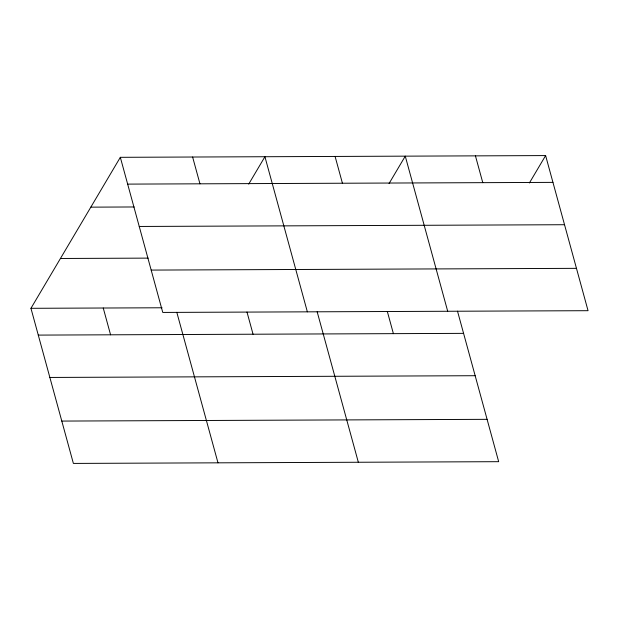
<?xml version="1.0" encoding="UTF-8"?>
<svg xmlns="http://www.w3.org/2000/svg" width="619" height="619" viewBox="0 0 619 619"><rect width="100%" height="100%" fill="white"/><g stroke="black" fill="none" stroke-linecap="round" stroke-linejoin="round"><path stroke-width="0.93" d="M457.511 311.187L498.674 461.681L73.382 463.422L30.95 308.308L120.326 157.319L545.618 155.578L588.05 310.692L162.758 312.433L120.326 157.319M248.699 184.129L264.924 156.731L307.357 311.837M389.049 183.557L405.267 156.15L447.699 311.264M529.392 182.984L545.618 155.578M127.653 184.114L552.945 182.373M90.831 207.148L134.207 206.97M139.236 226.461L564.528 224.72M60.445 258.479L148.165 258.123M151.175 270.085L576.467 268.344M30.95 308.308L162.054 307.775M38.277 335.103L463.577 333.362M49.86 377.451L475.16 375.71M61.799 421.075L487.091 419.334M475.446 155.864L482.774 182.659M387.332 311.481L393.398 333.649M335.096 156.445L342.423 183.232M317.16 311.767L358.331 462.254M246.989 312.053L253.055 334.229M192.625 157.025L199.952 183.82M176.817 312.34L217.981 462.826M103.249 308.014L110.577 334.809"/></g></svg>
